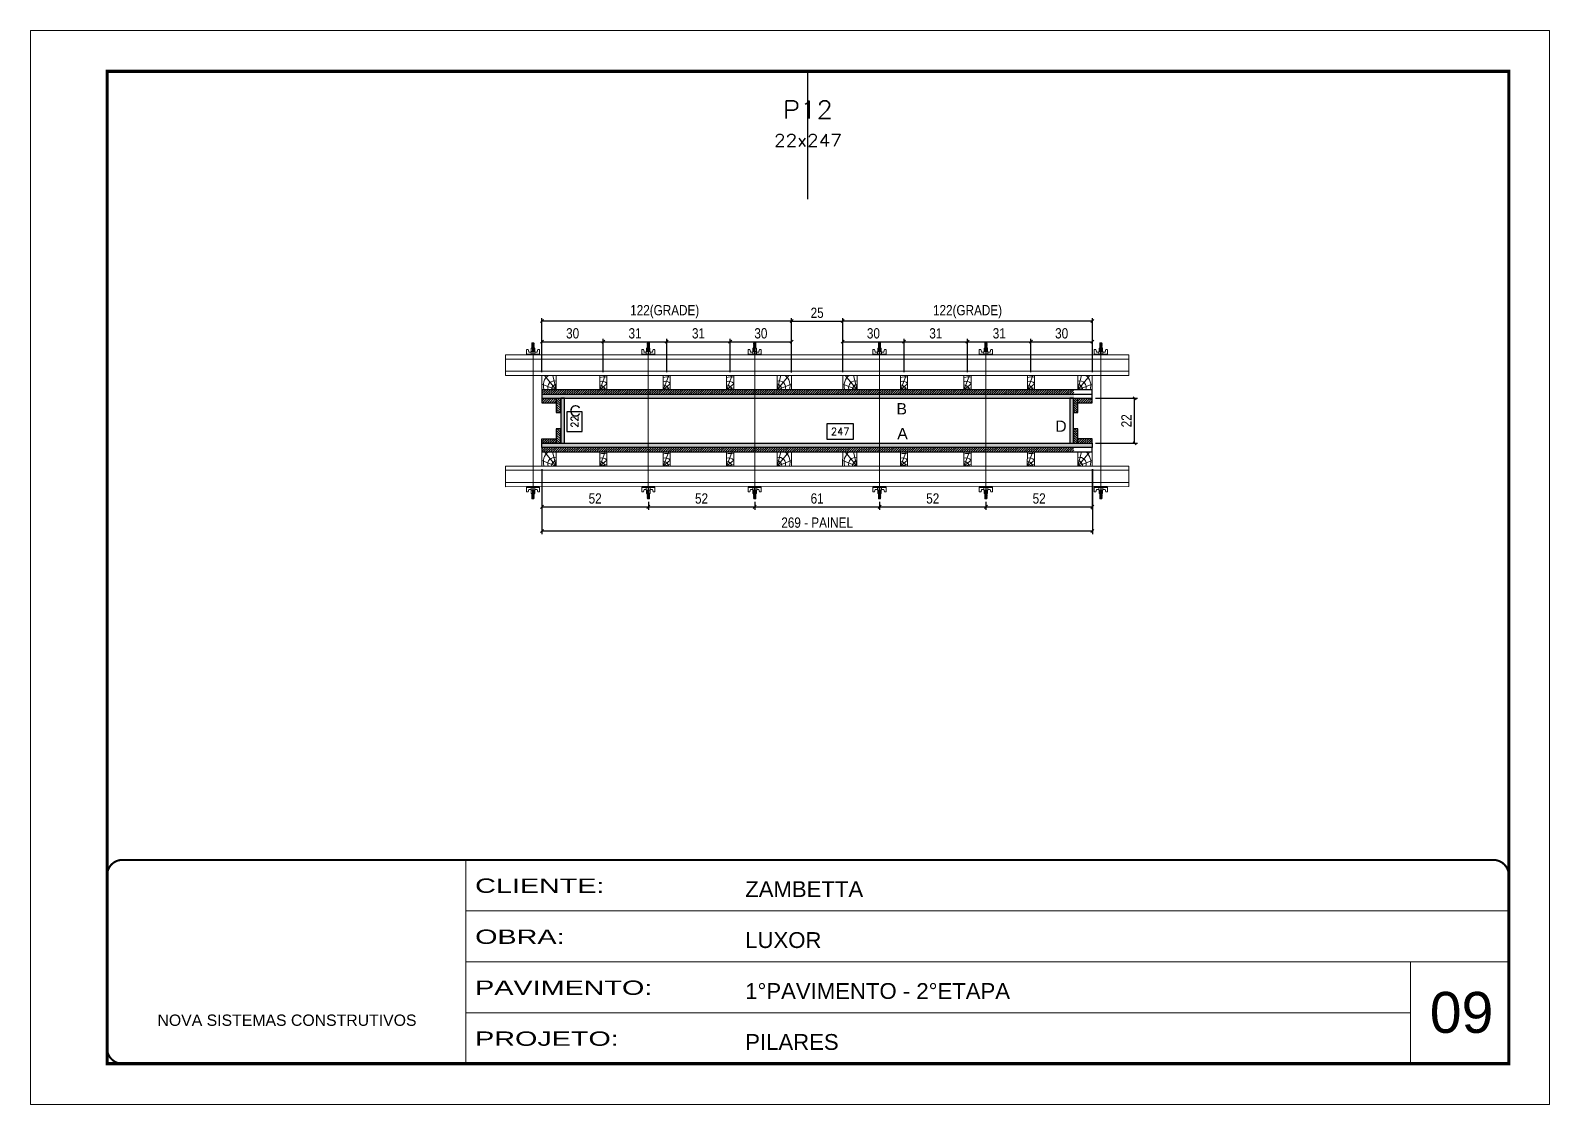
# Model space of a CAD drawing. Extents: x 14400 to 20667, y -21631 to 6985.
# Drawn here: x 14413 to 15898, y 3638 to 4688 of the extents above; entities that cross this region are included whole.
import ezdxf
from ezdxf.enums import TextEntityAlignment as Align

# ---------------------------------------------------------------- set-up
doc = ezdxf.new("R2010")
doc.units = 0
for name, pattern in [('CONTINUO', [0]), ('DASHED', [0.75, 0.5, -0.25]), ('HIDDEN', [0.375, 0.25, -0.125])]:
    doc.linetypes.add(name, pattern=pattern)
for name, color, linetype, lineweight in [('CARIMBO', 255, 'Continuous', 9), ('Folhas', 255, 'Continuous', 9), ('Hachura', 251, 'Continuous', 9), ('Madeira', 126, 'Continuous', 18), ('Perfil Metálico', 224, 'Continuous', 18), ('SARRAFO DE PRESSAO', 251, 'DASHED', 9), ('Texto Seção', 7, 'Continuous', 15)]:
    doc.layers.add(name, color=color, linetype=linetype, lineweight=lineweight)
for name, color, linetype in [('CHAPA', 1, 'Continuous'), ('COTA', 241, 'Continuous'), ('SARRAFO', 251, 'Continuous'), ('Texto de Titulo', 7, 'Continuous'), ('Texto Qtd Sarr', 242, 'Continuous'), ('TEXTO_GERAL', 7, 'Continuous')]:
    doc.layers.add(name, color=color, linetype=linetype)
doc.styles.add('ARIAL', font='arial.ttf')
doc.styles.add('COTA TECNICA 2X', font='techl___.ttf', dxfattribs={"height": 10})
doc.styles.add('ROMANS', font='romans.shx')
doc.styles.add('Tecnologia', font='')
doc.styles.get('Tecnologia').set_extended_font_data('Forgotten Futurist')
doc.dimstyles.new('SECAO PILAR', dxfattribs={"dimtxt": 10, "dimasz": 3, "dimexe": 3, "dimexo": 3, "dimgap": 3, "dimtad": 1, "dimdec": 1, "dimlfac": 0.5, "dimzin": 12, "dimdsep": 46, "dimtxsty": 'COTA TECNICA 2X', "dimblk1": 'OBLIQUE', "dimblk2": 'OBLIQUE', "dimsah": 1, "dimcen": 0.9, "dimclrd": 256, "dimclre": 256, "dimclrt": 256, "dimadec": 1, "dimazin": 3, "dimtfac": 1, "dimtdec": 1, "dimtmove": 0, "dimatfit": 3, "dimfxl": 1, "dimtolj": 1, "dimtzin": 12, "dimarcsym": 0})
doc.dimstyles.new('SECÇÃO 2', dxfattribs={"dimtxt": 7, "dimasz": 6, "dimexe": 0.18, "dimexo": 2, "dimgap": -4, "dimtad": 3, "dimdec": 1, "dimlfac": 0.5, "dimzin": 12, "dimdsep": 46, "dimtxsty": 'ROMANS', "dimblk": 'ARCHTICK', "dimcen": 0.09, "dimse1": 1, "dimse2": 1, "dimsd1": 1, "dimsd2": 1, "dimclrd": 180, "dimclre": 5, "dimclrt": 1, "dimadec": 0, "dimazin": 3, "dimtfac": 1, "dimtdec": 1, "dimtofl": 0, "dimtmove": 0, "dimatfit": 3, "dimldrblk": 'ARCHTICK', "dimfxl": 1, "dimtolj": 1, "dimtzin": 0, "dimarcsym": 0})

# ---------------------------------------------------------------- blocks, each defined once
blk = doc.blocks.new('9999999999')
at = {"color": 30, "linetype": 'CONTINUO'}
for p, q in [((98564.6, 34230.2), (98564.6, 34429.4)), ((98564.6, 34379.6), (99584, 34379.6)), ((98564.6, 34329.8), (99488, 34329.8)), ((99584, 34329.8), (99488, 34329.8)), ((99488, 34329.8), (99488, 34230.2)), ((98564.6, 34280), (99488, 34280))]:
    blk.add_line(p, q, dxfattribs=at)
at = {"color": 30, "linetype": 'CONTINUO', "const_width": 2}
blk.add_lwpolyline([(99584, 34230.2), (99584, 34414.4, 0.414214), (99569, 34429.4), (98229, 34429.4, 0.414214), (98214, 34414.4), (98214, 34245.2, 0.414214), (98229, 34230.2), (99584, 34230.2)], format="xyb", dxfattribs=at)
at = {"layer": 'Folhas'}
blk.add_lwpolyline([(98139, 34190.2), (99624, 34190.2), (99624, 35240.2), (98139, 35240.2)], close=True, dxfattribs=at)
at = {"layer": 'Folhas', "color": 30, "const_width": 3}
blk.add_lwpolyline([(98214, 34230.2), (99584, 34230.2), (99584, 35200.2), (98214, 35200.2)], close=True, dxfattribs=at)
at = {"color": 7, "linetype": 'Continuous', "ltscale": 5, "style": 'ARIAL'}
for s, height, p in [('ZAMBETTA', 15.48, (98837.7, 34393.1)), ('LUXOR', 15.48, (98837.7, 34343.3)), ('1°PAVIMENTO - 2°ETAPA', 15.483, (98837.7, 34293.5)), ('NOVA SISTEMAS CONSTRUTIVOS', 11.059, (98263.2, 34267.2)), ('PILARES', 15.48, (98837.7, 34243.7))]:
    blk.add_text(s, height=height, dxfattribs=at).set_placement(p)
at = {"layer": 'Folhas', "color": 7, "style": 'Tecnologia', "width": 1.5}
for s, p in [('CLIENTE:', (98573.7, 34397.2)), ('OBRA:', (98573.7, 34347.3)), ('PAVIMENTO:', (98573.7, 34297.5)), ('PROJETO:', (98573.7, 34247.7))]:
    blk.add_text(s, height=14, dxfattribs=at).set_placement(p)
blk = doc.blocks.new('*D717')
at = {"layer": 'COTA', "color": 180, "lineweight": -2, "transparency": 16777216}
for p, q in [((14952.9, 4314.7), (14937.9, 4314.7)), ((14937.9, 4314.7), (14937.9, 4295.4)), ((14952.9, 4295.4), (14952.9, 4314.7)), ((14937.9, 4295.4), (14952.9, 4295.4))]:
    blk.add_line(p, q, dxfattribs=at)
at = {"layer": 'Defpoints', "color": 0, "transparency": 16777216}
for p in [(14952.8, 4328), (14952.8, 4284), (14956.9, 4284)]:
    blk.add_point(p, dxfattribs=at)
at = {"layer": 'COTA', "color": 1, "transparency": 16777216, "insert": (14945.4, 4305.1), "char_height": 7, "attachment_point": 5, "rotation": 90, "style": 'ROMANS'}
blk.add_mtext('\\A1;22', dxfattribs=at)
blk = doc.blocks.new('_ArchTick')
at = {"color": 0, "linetype": 'ByBlock', "const_width": 0.15}
blk.add_lwpolyline([(-0.5, -0.5), (0.5, 0.5)], dxfattribs=at)
blk = doc.blocks.new('*D718')
at = {"layer": 'COTA', "color": 180, "lineweight": -2, "transparency": 16777216}
for p, q in [((15218, 4303), (15192, 4303)), ((15192, 4303), (15192, 4288)), ((15218, 4288), (15218, 4303)), ((15192, 4288), (15218, 4288))]:
    blk.add_line(p, q, dxfattribs=at)
at = {"layer": 'Defpoints', "color": 0, "transparency": 16777216}
for p in [(14935.5, 4284), (15429.5, 4284), (15429.5, 4284)]:
    blk.add_point(p, dxfattribs=at)
at = {"layer": 'COTA', "color": 1, "transparency": 16777216, "insert": (15205, 4295.5), "char_height": 7, "attachment_point": 5, "style": 'ROMANS'}
blk.add_mtext('\\A1;247', dxfattribs=at)
blk = doc.blocks.new('_Oblique')
at = {"color": 0, "linetype": 'ByBlock', "lineweight": -2}
blk.add_line((-0.5, -0.5), (0.5, 0.5), dxfattribs=at)
blk = doc.blocks.new('*D719')
at = {"layer": 'COTA', "lineweight": -2, "transparency": 16777216}
for p, q in [((14913.5, 4258.6), (14913.5, 4195.3)), ((15451.5, 4258.6), (15451.5, 4195.3)), ((14913.5, 4198.3), (15451.5, 4198.3))]:
    blk.add_line(p, q, dxfattribs=at)
at = {"layer": 'Defpoints', "color": 0, "transparency": 16777216}
for p in [(14913.5, 4261.6), (15451.5, 4261.6), (15451.5, 4198.3)]:
    blk.add_point(p, dxfattribs=at)
at = {"layer": 'COTA', "lineweight": -2, "transparency": 16777216, "xscale": 3, "yscale": 3, "zscale": 3, "rotation": 180}
blk.add_blockref('_Oblique', (14913.5, 4198.3), dxfattribs=at)
at = {"layer": 'COTA', "lineweight": -2, "transparency": 16777216, "xscale": 3, "yscale": 3, "zscale": 3}
blk.add_blockref('_Oblique', (15451.5, 4198.3), dxfattribs=at)
at = {"layer": 'COTA', "transparency": 16777216, "insert": (15182.5, 4206.4), "char_height": 10, "attachment_point": 5, "style": 'COTA TECNICA 2X'}
blk.add_mtext('\\A1;269 - PAINEL', dxfattribs=at)
blk = doc.blocks.new('*D720')
at = {"layer": 'COTA', "lineweight": -2, "transparency": 16777216}
for p, q in [((14913.5, 4258.6), (14913.5, 4218.9)), ((14913.5, 4221.9), (15017.5, 4221.9)), ((15017.5, 4226.8), (15017.5, 4218.9))]:
    blk.add_line(p, q, dxfattribs=at)
at = {"layer": 'Defpoints', "color": 0, "transparency": 16777216}
for p in [(14913.5, 4261.6), (15017.5, 4229.8), (15017.5, 4221.9)]:
    blk.add_point(p, dxfattribs=at)
at = {"layer": 'COTA', "lineweight": -2, "transparency": 16777216, "xscale": 3, "yscale": 3, "zscale": 3, "rotation": 180}
blk.add_blockref('_Oblique', (14913.5, 4221.9), dxfattribs=at)
at = {"layer": 'COTA', "lineweight": -2, "transparency": 16777216, "xscale": 3, "yscale": 3, "zscale": 3}
blk.add_blockref('_Oblique', (15017.5, 4221.9), dxfattribs=at)
at = {"layer": 'COTA', "transparency": 16777216, "insert": (14965.5, 4230), "char_height": 10, "attachment_point": 5, "style": 'COTA TECNICA 2X'}
blk.add_mtext('\\A1;52', dxfattribs=at)
blk = doc.blocks.new('C')
at = {"layer": 'Hachura', "color": 0}
for p, q in [((0, 3.22), (0, -3.22)), ((0.45, 3.22), (0, 3.22)), ((0.46, 3.16), (0, 3.16)), ((0.46, 3.05), (0, 3.05)), ((0.46, 2.88), (0, 2.88)), ((0, 2.75), (0, -1.16)), ((0.46, 2.65), (0, 2.65)), ((0.46, 2.23), (0, 2.23)), ((0.46, 1.51), (0, 1.51)), ((0.39, 0.49), (0.17, 0.49)), ((0.45, -3.23), (0.45, 3.22)), ((0.45, 3.22), (2.58, 3.22)), ((1.74, 0.97), (0.45, 0.97)), ((1.45, 0.1), (0.45, 0.1)), ((1.35, 1.94), (1.35, 0.96)), ((2.58, 2.39), (1.47, 2.09)), ((1.74, -0.97), (1.74, 0.97)), ((1.74, 0.97), (1.74, 0.84)), ((1.74, 0.97), (1.74, 0.84)), ((1.74, 0.84), (3.35, 0.84)), ((3.35, 0.45), (1.74, 0.45)), ((2.58, 3.22), (2.58, 2.39)), ((3.32, 0.84), (3.32, -0.84)), ((3.35, 0.84), (3.35, -0.84)), ((3.68, 0.45), (3.35, 0.45)), ((3.84, -0.52), (3.35, 0.45)), ((3.35, 0.06), (3.67, -0.57)), ((3.68, 0.45), (4.16, -0.52)), ((3.72, 0.5), (4.25, -0.57)), ((4.37, -0.55), (3.83, 0.53)), ((4.15, 0.45), (3.93, 0.45)), ((4.42, -0.52), (3.93, 0.45)), ((4.15, 0.45), (4.26, 0.45)), ((4.26, 0.45), (4.74, -0.52)), ((4.3, 0.5), (4.83, -0.57)), ((4.95, -0.55), (4.41, 0.53)), ((4.51, 0.45), (4.84, 0.45)), ((5, -0.52), (4.51, 0.45)), ((4.84, 0.45), (5.32, -0.52)), ((4.88, 0.5), (5.41, -0.57)), ((5.53, -0.55), (4.99, 0.53)), ((5.58, -0.52), (5.09, 0.45)), ((5.42, 0.45), (5.09, 0.45)), ((5.58, -0.52), (5.09, 0.45)), ((5.42, 0.45), (5.74, -0.19)), ((5.46, 0.5), (5.74, -0.07)), ((5.74, 0.19), (5.57, 0.53)), ((5.74, 0.32), (5.68, 0.45)), ((5.68, 0.45), (5.74, 0.45)), ((5.74, 0.45), (5.9, 0.29)), ((5.74, 0.45), (5.74, -0.52)), ((5.9, -0.36), (5.9, 0.29)), ((0.45, 0), (0, 0)), ((0.46, -1.52), (0, -1.52)), ((0.46, -2.23), (0, -2.23)), ((0.46, -2.65), (0, -2.65)), ((0.46, -2.88), (0, -2.88)), ((0.46, -3.05), (0, -3.05)), ((0.46, -3.16), (0, -3.16)), ((0, -3.22), (2.57, -3.22)), ((0.08, -0.48), (0.29, -0.48)), ((0.29, -0.48), (0.4, -0.48)), ((0.45, 0), (0.45, -0.97)), ((0.45, -0.16), (1.45, -0.16)), ((0.45, -0.65), (0.45, -0.32)), ((0.45, -3.23), (0.45, -0.65)), ((0.45, -0.97), (1.74, -0.97)), ((1.35, -1.94), (1.35, -0.97)), ((2.58, -2.39), (1.47, -2.1)), ((3.35, -0.32), (1.74, -0.32)), ((3.35, -0.84), (1.74, -0.84)), ((2.58, -3.23), (2.58, -2.39)), ((3.35, -0.07), (3.58, -0.52)), ((3.35, -0.52), (3.58, -0.52)), ((3.84, -0.52), (4.16, -0.52)), ((4.42, -0.52), (4.74, -0.52)), ((4.63, -0.52), (4.74, -0.52)), ((5, -0.52), (5.32, -0.52)), ((5.58, -0.52), (5.74, -0.52)), ((5.74, -0.52), (5.9, -0.36)), ((5.74, -0.52), (5.74, -0.52))]:
    blk.add_line(p, q, dxfattribs=at)
for centre, radius, start, end in [((1.52, 1.94), 0.161, 104.74356, 180), ((1.44, -0.03), 0.129, 272.69497, 87.30503), ((3.81, 0.39), 0.143, 25.56881, 154.43119), ((4.39, 0.39), 0.143, 25.56881, 154.43119), ((4.97, 0.39), 0.143, 25.56881, 154.43119), ((5.55, 0.39), 0.143, 25.56881, 154.43119), ((0.17, -0.37), 0.174, 221.74404, 317.85924), ((1.52, -1.94), 0.161, 180, 255.25644), ((3.71, -0.4), 0.174, 222.14076, 318.25596), ((4.29, -0.4), 0.174, 222.14076, 318.25596), ((4.87, -0.4), 0.174, 222.14076, 318.25596), ((5.45, -0.4), 0.174, 222.14076, 318.25596), ((5.61, -0.4), 0.174, 317.85924, 318.25596)]:
    blk.add_arc(centre, radius, start, end, dxfattribs=at)
blk = doc.blocks.new('*D721')
at = {"layer": 'COTA', "lineweight": -2, "transparency": 16777216}
for p, q in [((15243.5, 4226.8), (15243.5, 4218.9)), ((15243.5, 4221.9), (15347.5, 4221.9)), ((15347.5, 4226.8), (15347.5, 4218.9))]:
    blk.add_line(p, q, dxfattribs=at)
at = {"layer": 'Defpoints', "color": 0, "transparency": 16777216}
for p in [(15243.5, 4229.8), (15347.5, 4229.8), (15347.5, 4221.9)]:
    blk.add_point(p, dxfattribs=at)
at = {"layer": 'COTA', "lineweight": -2, "transparency": 16777216, "xscale": 3, "yscale": 3, "zscale": 3, "rotation": 180}
blk.add_blockref('_Oblique', (15243.5, 4221.9), dxfattribs=at)
at = {"layer": 'COTA', "lineweight": -2, "transparency": 16777216, "xscale": 3, "yscale": 3, "zscale": 3}
blk.add_blockref('_Oblique', (15347.5, 4221.9), dxfattribs=at)
at = {"layer": 'COTA', "transparency": 16777216, "insert": (15295.5, 4230), "char_height": 10, "attachment_point": 5, "style": 'COTA TECNICA 2X'}
blk.add_mtext('\\A1;52', dxfattribs=at)
blk = doc.blocks.new('*D722')
at = {"layer": 'COTA', "lineweight": -2, "transparency": 16777216}
for p, q in [((15454.5, 4328), (15495.8, 4328)), ((15492.8, 4284), (15492.8, 4328)), ((15454.5, 4284), (15495.8, 4284))]:
    blk.add_line(p, q, dxfattribs=at)
at = {"layer": 'Defpoints', "color": 0, "transparency": 16777216}
for p in [(15451.5, 4328), (15492.8, 4328), (15451.5, 4284)]:
    blk.add_point(p, dxfattribs=at)
at = {"layer": 'COTA', "lineweight": -2, "transparency": 16777216, "xscale": 3, "yscale": 3, "zscale": 3}
for p, rotation in [((15492.8, 4328), 90), ((15492.8, 4284), 270)]:
    blk.add_blockref('_Oblique', p, dxfattribs=dict(at, rotation=rotation))
at = {"layer": 'COTA', "transparency": 16777216, "insert": (15484.8, 4306), "char_height": 10, "attachment_point": 5, "rotation": 90, "style": 'COTA TECNICA 2X'}
blk.add_mtext('\\A1;22', dxfattribs=at)
blk = doc.blocks.new('*D723')
at = {"layer": 'COTA', "lineweight": -2, "transparency": 16777216}
for p, q in [((15017.5, 4226.8), (15017.5, 4218.9)), ((15017.5, 4221.9), (15121.5, 4221.9)), ((15121.5, 4226.8), (15121.5, 4218.9))]:
    blk.add_line(p, q, dxfattribs=at)
at = {"layer": 'Defpoints', "color": 0, "transparency": 16777216}
for p in [(15017.5, 4229.8), (15121.5, 4229.8), (15121.5, 4221.9)]:
    blk.add_point(p, dxfattribs=at)
at = {"layer": 'COTA', "lineweight": -2, "transparency": 16777216, "xscale": 3, "yscale": 3, "zscale": 3, "rotation": 180}
blk.add_blockref('_Oblique', (15017.5, 4221.9), dxfattribs=at)
at = {"layer": 'COTA', "lineweight": -2, "transparency": 16777216, "xscale": 3, "yscale": 3, "zscale": 3}
blk.add_blockref('_Oblique', (15121.5, 4221.9), dxfattribs=at)
at = {"layer": 'COTA', "transparency": 16777216, "insert": (15069.5, 4230), "char_height": 10, "attachment_point": 5, "style": 'COTA TECNICA 2X'}
blk.add_mtext('\\A1;52', dxfattribs=at)
blk = doc.blocks.new('PONTALETE')
at = {"layer": 'Madeira'}
for q in [(2.71, 7), (7, 5.76), (7, 1.74)]:
    blk.add_line((0, 0), q, dxfattribs=at)
blk.add_lwpolyline([(0, 0), (7, 0), (7, 7), (0, 7)], close=True, dxfattribs=at)
for centre, radius, start, end in [((2.04, 0.06), 6.23, 37.28179, 109.09128), ((1.09, 0.9), 3.19, 343.60304, 109.98471), ((-0.21, -0.78), 3.09, 14.63219, 86.0383)]:
    blk.add_arc(centre, radius, start, end, dxfattribs=at)
blk = doc.blocks.new('MEIO PONTALETE')
at = {"layer": 'Madeira'}
for q in [(2.71, 7), (3.5, 2.88), (3.5, 0.87)]:
    blk.add_line((0, 0), q, dxfattribs=at)
blk.add_lwpolyline([(0, 0), (3.5, 0), (3.5, 7), (0, 7)], close=True, dxfattribs=at)
for centre, radius, start, end in [((2.04, 0.06), 6.23, 76.44987, 109.09128), ((1.09, 0.9), 3.19, 40.90626, 109.98471), ((-0.21, -0.78), 3.09, 14.63219, 86.0383)]:
    blk.add_arc(centre, radius, start, end, dxfattribs=at)
blk = doc.blocks.new('*D724')
at = {"layer": 'COTA', "lineweight": -2, "transparency": 16777216}
for p, q in [((15207.5, 4353.4), (15207.5, 4386.2)), ((15207.5, 4383.2), (15267.5, 4383.2)), ((15267.5, 4353.4), (15267.5, 4386.2))]:
    blk.add_line(p, q, dxfattribs=at)
at = {"layer": 'Defpoints', "color": 0, "transparency": 16777216}
for p in [(15267.5, 4383.2), (15207.5, 4350.4), (15267.5, 4350.4)]:
    blk.add_point(p, dxfattribs=at)
at = {"layer": 'COTA', "lineweight": -2, "transparency": 16777216, "xscale": 3, "yscale": 3, "zscale": 3, "rotation": 180}
blk.add_blockref('_Oblique', (15207.5, 4383.2), dxfattribs=at)
at = {"layer": 'COTA', "lineweight": -2, "transparency": 16777216, "xscale": 3, "yscale": 3, "zscale": 3}
blk.add_blockref('_Oblique', (15267.5, 4383.2), dxfattribs=at)
at = {"layer": 'COTA', "transparency": 16777216, "insert": (15237.5, 4391.4), "char_height": 10, "attachment_point": 5, "style": 'COTA TECNICA 2X'}
blk.add_mtext('\\A1;30', dxfattribs=at)
blk = doc.blocks.new('*D725')
at = {"layer": 'COTA', "lineweight": -2, "transparency": 16777216}
for p, q in [((15207.5, 4353.4), (15207.5, 4406.4)), ((15451.5, 4403.4), (15207.5, 4403.4)), ((15451.5, 4353.4), (15451.5, 4406.4))]:
    blk.add_line(p, q, dxfattribs=at)
at = {"layer": 'Defpoints', "color": 0, "transparency": 16777216}
for p in [(15207.5, 4403.4), (15207.5, 4350.4), (15451.5, 4350.4)]:
    blk.add_point(p, dxfattribs=at)
at = {"layer": 'COTA', "lineweight": -2, "transparency": 16777216, "xscale": 3, "yscale": 3, "zscale": 3, "rotation": 180}
blk.add_blockref('_Oblique', (15207.5, 4403.4), dxfattribs=at)
at = {"layer": 'COTA', "lineweight": -2, "transparency": 16777216, "xscale": 3, "yscale": 3, "zscale": 3}
blk.add_blockref('_Oblique', (15451.5, 4403.4), dxfattribs=at)
at = {"layer": 'COTA', "transparency": 16777216, "insert": (15329.5, 4412.6), "char_height": 10, "attachment_point": 5, "style": 'COTA TECNICA 2X'}
blk.add_mtext('\\A1;122(GRADE)', dxfattribs=at)
blk = doc.blocks.new('*D726')
at = {"layer": 'COTA', "lineweight": -2, "transparency": 16777216}
for p, q in [((15267.5, 4353.4), (15267.5, 4386.2)), ((15267.5, 4383.2), (15329.5, 4383.2)), ((15329.5, 4353.4), (15329.5, 4386.2))]:
    blk.add_line(p, q, dxfattribs=at)
at = {"layer": 'Defpoints', "color": 0, "transparency": 16777216}
for p in [(15329.5, 4383.2), (15267.5, 4350.4), (15329.5, 4350.4)]:
    blk.add_point(p, dxfattribs=at)
at = {"layer": 'COTA', "lineweight": -2, "transparency": 16777216, "xscale": 3, "yscale": 3, "zscale": 3, "rotation": 180}
blk.add_blockref('_Oblique', (15267.5, 4383.2), dxfattribs=at)
at = {"layer": 'COTA', "lineweight": -2, "transparency": 16777216, "xscale": 3, "yscale": 3, "zscale": 3}
blk.add_blockref('_Oblique', (15329.5, 4383.2), dxfattribs=at)
at = {"layer": 'COTA', "transparency": 16777216, "insert": (15298.5, 4391.4), "char_height": 10, "attachment_point": 5, "style": 'COTA TECNICA 2X'}
blk.add_mtext('\\A1;31', dxfattribs=at)
blk = doc.blocks.new('*D727')
at = {"layer": 'COTA', "lineweight": -2, "transparency": 16777216}
for p, q in [((15329.5, 4353.4), (15329.5, 4386.2)), ((15329.5, 4383.2), (15391.5, 4383.2)), ((15391.5, 4353.4), (15391.5, 4386.2))]:
    blk.add_line(p, q, dxfattribs=at)
at = {"layer": 'Defpoints', "color": 0, "transparency": 16777216}
for p in [(15391.5, 4383.2), (15329.5, 4350.4), (15391.5, 4350.4)]:
    blk.add_point(p, dxfattribs=at)
at = {"layer": 'COTA', "lineweight": -2, "transparency": 16777216, "xscale": 3, "yscale": 3, "zscale": 3, "rotation": 180}
blk.add_blockref('_Oblique', (15329.5, 4383.2), dxfattribs=at)
at = {"layer": 'COTA', "lineweight": -2, "transparency": 16777216, "xscale": 3, "yscale": 3, "zscale": 3}
blk.add_blockref('_Oblique', (15391.5, 4383.2), dxfattribs=at)
at = {"layer": 'COTA', "transparency": 16777216, "insert": (15360.5, 4391.4), "char_height": 10, "attachment_point": 5, "style": 'COTA TECNICA 2X'}
blk.add_mtext('\\A1;31', dxfattribs=at)
blk = doc.blocks.new('*D728')
at = {"layer": 'COTA', "lineweight": -2, "transparency": 16777216}
for p, q in [((15391.5, 4353.4), (15391.5, 4386.2)), ((15391.5, 4383.2), (15451.5, 4383.2)), ((15451.5, 4353.4), (15451.5, 4386.2))]:
    blk.add_line(p, q, dxfattribs=at)
at = {"layer": 'Defpoints', "color": 0, "transparency": 16777216}
for p in [(15451.5, 4383.2), (15391.5, 4350.4), (15451.5, 4350.4)]:
    blk.add_point(p, dxfattribs=at)
at = {"layer": 'COTA', "lineweight": -2, "transparency": 16777216, "xscale": 3, "yscale": 3, "zscale": 3, "rotation": 180}
blk.add_blockref('_Oblique', (15391.5, 4383.2), dxfattribs=at)
at = {"layer": 'COTA', "lineweight": -2, "transparency": 16777216, "xscale": 3, "yscale": 3, "zscale": 3}
blk.add_blockref('_Oblique', (15451.5, 4383.2), dxfattribs=at)
at = {"layer": 'COTA', "transparency": 16777216, "insert": (15421.5, 4391.4), "char_height": 10, "attachment_point": 5, "style": 'COTA TECNICA 2X'}
blk.add_mtext('\\A1;30', dxfattribs=at)
blk = doc.blocks.new('*D729')
at = {"layer": 'COTA', "lineweight": -2, "transparency": 16777216}
for p, q in [((14913.5, 4353.4), (14913.5, 4386.2)), ((14913.5, 4383.2), (14973.5, 4383.2)), ((14973.5, 4353.4), (14973.5, 4386.2))]:
    blk.add_line(p, q, dxfattribs=at)
at = {"layer": 'Defpoints', "color": 0, "transparency": 16777216}
for p in [(14973.5, 4383.2), (14913.5, 4350.4), (14973.5, 4350.4)]:
    blk.add_point(p, dxfattribs=at)
at = {"layer": 'COTA', "lineweight": -2, "transparency": 16777216, "xscale": 3, "yscale": 3, "zscale": 3, "rotation": 180}
blk.add_blockref('_Oblique', (14913.5, 4383.2), dxfattribs=at)
at = {"layer": 'COTA', "lineweight": -2, "transparency": 16777216, "xscale": 3, "yscale": 3, "zscale": 3}
blk.add_blockref('_Oblique', (14973.5, 4383.2), dxfattribs=at)
at = {"layer": 'COTA', "transparency": 16777216, "insert": (14943.5, 4391.4), "char_height": 10, "attachment_point": 5, "style": 'COTA TECNICA 2X'}
blk.add_mtext('\\A1;30', dxfattribs=at)
blk = doc.blocks.new('*D730')
at = {"layer": 'COTA', "lineweight": -2, "transparency": 16777216}
for p, q in [((14913.5, 4353.4), (14913.5, 4406.4)), ((15157.5, 4403.4), (14913.5, 4403.4)), ((15157.5, 4353.4), (15157.5, 4406.4))]:
    blk.add_line(p, q, dxfattribs=at)
at = {"layer": 'Defpoints', "color": 0, "transparency": 16777216}
for p in [(14913.5, 4403.4), (14913.5, 4350.4), (15157.5, 4350.4)]:
    blk.add_point(p, dxfattribs=at)
at = {"layer": 'COTA', "lineweight": -2, "transparency": 16777216, "xscale": 3, "yscale": 3, "zscale": 3, "rotation": 180}
blk.add_blockref('_Oblique', (14913.5, 4403.4), dxfattribs=at)
at = {"layer": 'COTA', "lineweight": -2, "transparency": 16777216, "xscale": 3, "yscale": 3, "zscale": 3}
blk.add_blockref('_Oblique', (15157.5, 4403.4), dxfattribs=at)
at = {"layer": 'COTA', "transparency": 16777216, "insert": (15033.5, 4412.6), "char_height": 10, "attachment_point": 5, "style": 'COTA TECNICA 2X'}
blk.add_mtext('\\A1;122(GRADE)', dxfattribs=at)
blk = doc.blocks.new('*D731')
at = {"layer": 'COTA', "lineweight": -2, "transparency": 16777216}
for p, q in [((14973.5, 4353.4), (14973.5, 4386.2)), ((14973.5, 4383.2), (15035.5, 4383.2)), ((15035.5, 4353.4), (15035.5, 4386.2))]:
    blk.add_line(p, q, dxfattribs=at)
at = {"layer": 'Defpoints', "color": 0, "transparency": 16777216}
for p in [(15035.5, 4383.2), (14973.5, 4350.4), (15035.5, 4350.4)]:
    blk.add_point(p, dxfattribs=at)
at = {"layer": 'COTA', "lineweight": -2, "transparency": 16777216, "xscale": 3, "yscale": 3, "zscale": 3, "rotation": 180}
blk.add_blockref('_Oblique', (14973.5, 4383.2), dxfattribs=at)
at = {"layer": 'COTA', "lineweight": -2, "transparency": 16777216, "xscale": 3, "yscale": 3, "zscale": 3}
blk.add_blockref('_Oblique', (15035.5, 4383.2), dxfattribs=at)
at = {"layer": 'COTA', "transparency": 16777216, "insert": (15004.5, 4391.4), "char_height": 10, "attachment_point": 5, "style": 'COTA TECNICA 2X'}
blk.add_mtext('\\A1;31', dxfattribs=at)
blk = doc.blocks.new('*D732')
at = {"layer": 'COTA', "lineweight": -2, "transparency": 16777216}
for p, q in [((15035.5, 4353.4), (15035.5, 4386.2)), ((15035.5, 4383.2), (15097.5, 4383.2)), ((15097.5, 4353.4), (15097.5, 4386.2))]:
    blk.add_line(p, q, dxfattribs=at)
at = {"layer": 'Defpoints', "color": 0, "transparency": 16777216}
for p in [(15097.5, 4383.2), (15035.5, 4350.4), (15097.5, 4350.4)]:
    blk.add_point(p, dxfattribs=at)
at = {"layer": 'COTA', "lineweight": -2, "transparency": 16777216, "xscale": 3, "yscale": 3, "zscale": 3, "rotation": 180}
blk.add_blockref('_Oblique', (15035.5, 4383.2), dxfattribs=at)
at = {"layer": 'COTA', "lineweight": -2, "transparency": 16777216, "xscale": 3, "yscale": 3, "zscale": 3}
blk.add_blockref('_Oblique', (15097.5, 4383.2), dxfattribs=at)
at = {"layer": 'COTA', "transparency": 16777216, "insert": (15066.5, 4391.4), "char_height": 10, "attachment_point": 5, "style": 'COTA TECNICA 2X'}
blk.add_mtext('\\A1;31', dxfattribs=at)
blk = doc.blocks.new('*D733')
at = {"layer": 'COTA', "lineweight": -2, "transparency": 16777216}
for p, q in [((15097.5, 4353.4), (15097.5, 4386.2)), ((15097.5, 4383.2), (15157.5, 4383.2)), ((15157.5, 4353.4), (15157.5, 4386.2))]:
    blk.add_line(p, q, dxfattribs=at)
at = {"layer": 'Defpoints', "color": 0, "transparency": 16777216}
for p in [(15157.5, 4383.2), (15097.5, 4350.4), (15157.5, 4350.4)]:
    blk.add_point(p, dxfattribs=at)
at = {"layer": 'COTA', "lineweight": -2, "transparency": 16777216, "xscale": 3, "yscale": 3, "zscale": 3, "rotation": 180}
blk.add_blockref('_Oblique', (15097.5, 4383.2), dxfattribs=at)
at = {"layer": 'COTA', "lineweight": -2, "transparency": 16777216, "xscale": 3, "yscale": 3, "zscale": 3}
blk.add_blockref('_Oblique', (15157.5, 4383.2), dxfattribs=at)
at = {"layer": 'COTA', "transparency": 16777216, "insert": (15127.5, 4391.4), "char_height": 10, "attachment_point": 5, "style": 'COTA TECNICA 2X'}
blk.add_mtext('\\A1;30', dxfattribs=at)
blk = doc.blocks.new('*D734')
at = {"layer": 'COTA', "lineweight": -2, "transparency": 16777216}
for p, q in [((15157.5, 4353.3), (15157.5, 4406.4)), ((15157.5, 4403.4), (15207.5, 4403.4)), ((15207.5, 4353.4), (15207.5, 4406.4))]:
    blk.add_line(p, q, dxfattribs=at)
at = {"layer": 'Defpoints', "color": 0, "transparency": 16777216}
for p in [(15207.5, 4403.4), (15157.5, 4350.3), (15207.5, 4350.4)]:
    blk.add_point(p, dxfattribs=at)
at = {"layer": 'COTA', "lineweight": -2, "transparency": 16777216, "xscale": 3, "yscale": 3, "zscale": 3, "rotation": 180}
blk.add_blockref('_Oblique', (15157.5, 4403.4), dxfattribs=at)
at = {"layer": 'COTA', "lineweight": -2, "transparency": 16777216, "xscale": 3, "yscale": 3, "zscale": 3}
blk.add_blockref('_Oblique', (15207.5, 4403.4), dxfattribs=at)
at = {"layer": 'COTA', "transparency": 16777216, "insert": (15182.5, 4411.5), "char_height": 10, "attachment_point": 5, "style": 'COTA TECNICA 2X'}
blk.add_mtext('\\A1;25', dxfattribs=at)
blk = doc.blocks.new('*D735')
at = {"layer": 'COTA', "lineweight": -2, "transparency": 16777216}
for p, q in [((15451.4, 4258.6), (15451.4, 4218.9)), ((15347.5, 4226.8), (15347.5, 4218.9)), ((15347.5, 4221.9), (15451.4, 4221.9))]:
    blk.add_line(p, q, dxfattribs=at)
at = {"layer": 'Defpoints', "color": 0, "transparency": 16777216}
for p in [(15451.4, 4261.6), (15347.5, 4229.8), (15451.4, 4221.9)]:
    blk.add_point(p, dxfattribs=at)
at = {"layer": 'COTA', "lineweight": -2, "transparency": 16777216, "xscale": 3, "yscale": 3, "zscale": 3, "rotation": 180}
blk.add_blockref('_Oblique', (15347.5, 4221.9), dxfattribs=at)
at = {"layer": 'COTA', "lineweight": -2, "transparency": 16777216, "xscale": 3, "yscale": 3, "zscale": 3}
blk.add_blockref('_Oblique', (15451.4, 4221.9), dxfattribs=at)
at = {"layer": 'COTA', "transparency": 16777216, "insert": (15399.5, 4230), "char_height": 10, "attachment_point": 5, "style": 'COTA TECNICA 2X'}
blk.add_mtext('\\A1;52', dxfattribs=at)
blk = doc.blocks.new('*D736')
at = {"layer": 'COTA', "lineweight": -2, "transparency": 16777216}
for p, q in [((15121.5, 4226.8), (15121.5, 4218.9)), ((15121.5, 4221.9), (15243.5, 4221.9)), ((15243.5, 4226.8), (15243.5, 4218.9))]:
    blk.add_line(p, q, dxfattribs=at)
at = {"layer": 'Defpoints', "color": 0, "transparency": 16777216}
for p in [(15121.5, 4229.8), (15243.5, 4229.8), (15243.5, 4221.9)]:
    blk.add_point(p, dxfattribs=at)
at = {"layer": 'COTA', "lineweight": -2, "transparency": 16777216, "xscale": 3, "yscale": 3, "zscale": 3, "rotation": 180}
blk.add_blockref('_Oblique', (15121.5, 4221.9), dxfattribs=at)
at = {"layer": 'COTA', "lineweight": -2, "transparency": 16777216, "xscale": 3, "yscale": 3, "zscale": 3}
blk.add_blockref('_Oblique', (15243.5, 4221.9), dxfattribs=at)
at = {"layer": 'COTA', "transparency": 16777216, "insert": (15182.5, 4230), "char_height": 10, "attachment_point": 5, "style": 'COTA TECNICA 2X'}
blk.add_mtext('\\A1;61', dxfattribs=at)
blk = doc.blocks.new('titulo1')
at = {"layer": 'Defpoints', "color": 252, "linetype": 'HIDDEN', "ltscale": 2}
blk.add_line((0, 0), (0, 125), dxfattribs=at)
at = {"layer": 'Defpoints', "style": 'ROMANS', "oblique": 15}
blk.add_attdef('FOLHA', text='', height=10, dxfattribs=at).set_placement((0, 15.6), align=Align.MIDDLE_CENTER)
at = {"layer": 'Texto Qtd Sarr', "color": 3, "style": 'ROMANS', "oblique": 15}
for tag, height, p in [('TITULO', 17, (0, 71.4)), ('SEÇÃO', 12, (0, 41.5))]:
    blk.add_attdef(tag, text='', height=height, dxfattribs=at).set_placement(p, align=Align.MIDDLE_CENTER)

msp = doc.modelspace()

# ---------------------------------------------------------------- hatches: boundary and pattern name
at = {"layer": 'Hachura'}
h = msp.add_hatch(dxfattribs=at)
h.set_pattern_fill('ANSI31', color=256, scale=0.5, angle=180, style=0)
h.set_pattern_definition([(225, (5817.5001, -18593.0308), (1.12253202, -1.12253202), [])])
h.paths.add_polyline_path([(15433.45, 4336.38), (15433.45, 4331.98), (14913.45, 4331.98), (14913.45, 4336.38)])
h = msp.add_hatch(color=256, dxfattribs=at)
h.dxf.hatch_style = 1
h.paths.add_polyline_path([(15433.45, 4327.97), (15433.45, 4331.97), (14913.45, 4331.98), (14913.45, 4327.98)])
h = msp.add_hatch(dxfattribs=at)
h.set_pattern_fill('ANSI31', color=256, scale=0.5, angle=180, style=0)
h.set_pattern_definition([(225, (5789.5001, -18601.4308), (1.12253202, -1.12253202), [])])
h.paths.add_polyline_path([(14927.45, 4327.98), (14927.45, 4323.58), (14913.45, 4323.58), (14913.45, 4327.98)])
h = msp.add_hatch(dxfattribs=at)
h.set_pattern_fill('ANSI31', color=256, scale=0.5, angle=270, style=0)
h.set_pattern_definition([(315, (37823.2601, -5174.9745), (1.12253202, 1.12253202), [])])
h.paths.add_polyline_path([(14931.85, 4313.98), (14927.45, 4313.98), (14927.45, 4327.98), (14931.85, 4327.98)])
h = msp.add_hatch(color=256, dxfattribs=at)
h.dxf.hatch_style = 1
h.paths.add_polyline_path([(14931.85, 4283.98), (14935.45, 4283.98), (14935.45, 4327.98), (14931.85, 4327.98)])
h = msp.add_hatch(color=256, dxfattribs=at)
h.dxf.hatch_style = 1
h.paths.add_polyline_path([(15429.45, 4283.98), (15433.05, 4283.98), (15433.05, 4327.98), (15429.45, 4327.98)])
h = msp.add_hatch(dxfattribs=at)
h.set_pattern_fill('ANSI31', color=256, scale=0.5, angle=270, style=0)
h.set_pattern_definition([(315, (38328.8601, -5174.9745), (1.12253202, 1.12253202), [])])
h.paths.add_polyline_path([(15437.45, 4313.98), (15433.05, 4313.98), (15433.05, 4327.98), (15437.45, 4327.98)])
h = msp.add_hatch(dxfattribs=at)
h.set_pattern_fill('ANSI31', color=256, scale=0.5, angle=180, style=0)
h.set_pattern_definition([(225, (6313.5001, -18601.4308), (1.12253202, -1.12253202), [])])
h.paths.add_polyline_path([(15451.45, 4327.98), (15451.45, 4323.58), (15437.45, 4323.58), (15437.45, 4327.98)])
h = msp.add_hatch(dxfattribs=at)
h.set_pattern_fill('ANSI31', color=256, scale=0.5, angle=270, style=0)
h.set_pattern_definition([(315, (37823.2601, -5204.9745), (1.12253202, 1.12253202), [])])
h.paths.add_polyline_path([(14931.85, 4283.98), (14927.45, 4283.98), (14927.45, 4297.98), (14931.85, 4297.98)])
h = msp.add_hatch(dxfattribs=at)
h.set_pattern_fill('ANSI31', color=256, scale=0.5, angle=270, style=0)
h.set_pattern_definition([(315, (38328.8601, -5204.9745), (1.12253202, 1.12253202), [])])
h.paths.add_polyline_path([(15437.45, 4283.98), (15433.05, 4283.98), (15433.05, 4297.98), (15437.45, 4297.98)])
h = msp.add_hatch(dxfattribs=at)
h.set_pattern_fill('ANSI31', color=256, scale=0.5, angle=180, style=0)
h.set_pattern_definition([(225, (5789.5001, -18607.4308), (1.12253202, -1.12253202), [])])
h.paths.add_polyline_path([(14927.45, 4283.98), (14927.45, 4288.38), (14913.45, 4288.38), (14913.45, 4283.98)])
h = msp.add_hatch(color=256, dxfattribs=at)
h.dxf.hatch_style = 1
h.paths.add_polyline_path([(15451.45, 4283.98), (15451.45, 4279.98), (14913.45, 4279.98), (14913.45, 4283.98)])
h = msp.add_hatch(dxfattribs=at)
h.set_pattern_fill('ANSI31', color=256, scale=0.5, angle=180, style=0)
h.set_pattern_definition([(225, (5817.5001, -18649.4308), (1.12253202, -1.12253202), [])])
h.paths.add_polyline_path([(15433.45, 4279.98), (15433.45, 4275.58), (14913.45, 4275.58), (14913.45, 4279.98)])
h = msp.add_hatch(dxfattribs=at)
h.set_pattern_fill('ANSI31', color=256, scale=0.5, angle=180, style=0)
h.set_pattern_definition([(225, (5948.5001, -18607.4308), (1.12253202, -1.12253202), [])])
h.paths.add_polyline_path([(15437.45, 4283.98), (15437.45, 4288.38), (15451.45, 4288.38), (15451.45, 4283.98)])

# ---------------------------------------------------------------- linework, layer by layer
at = {"layer": 'CHAPA'}
msp.add_lwpolyline([(14913.45, 4331.98), (14913.45, 4327.98), (15451.45, 4327.98), (15451.45, 4331.98)], dxfattribs=at)
for points in [[(14931.85, 4283.98), (14935.45, 4283.98), (14935.45, 4327.98), (14931.85, 4327.98)], [(15429.45, 4283.98), (15433.05, 4283.98), (15433.05, 4327.98), (15429.45, 4327.98)], [(15451.45, 4283.98), (15451.45, 4279.98), (14913.45, 4279.98), (14913.45, 4283.98)]]:
    msp.add_lwpolyline(points, close=True, dxfattribs=at)
at = {"layer": 'Hachura'}
for p, q in [((14904.76, 4230.81), (14904.76, 4377.35)), ((15017.45, 4230.81), (15017.45, 4377.35)), ((15121.45, 4230.81), (15121.45, 4377.35)), ((15243.45, 4230.81), (15243.45, 4377.35)), ((15347.45, 4230.81), (15347.45, 4377.35)), ((15459.84, 4230.81), (15459.84, 4377.35))]:
    msp.add_line(p, q, dxfattribs=at)
at = {"layer": 'Madeira'}
for points in [[(14913.45, 4336.38), (14913.47, 4350.38), (15157.46, 4350.38), (15157.44, 4336.38)], [(15207.46, 4336.38), (15207.47, 4350.38), (15451.47, 4350.38), (15451.45, 4336.38)], [(14913.44, 4261.59), (14913.45, 4275.59), (15157.44, 4275.59), (15157.43, 4261.59)], [(15207.44, 4261.59), (15207.46, 4275.59), (15451.45, 4275.59), (15451.44, 4261.59)]]:
    msp.add_lwpolyline(points, close=True, dxfattribs=at)
at = {"layer": 'Perfil Metálico'}
for p, q in [((15487.17, 4366.32), (14877.73, 4366.32)), ((15487.17, 4354.32), (14877.73, 4354.32)), ((15487.17, 4257.58), (14877.73, 4257.58)), ((15487.17, 4245.58), (14877.73, 4245.58))]:
    msp.add_line(p, q, dxfattribs=at)
for points in [[(15487.17, 4350.38), (15487.17, 4370.38), (14877.73, 4370.32), (14877.73, 4350.32)], [(14877.73, 4261.58), (14877.73, 4241.58), (15487.17, 4241.64), (15487.17, 4261.64)]]:
    msp.add_lwpolyline(points, close=True, dxfattribs=at)
at = {"layer": 'SARRAFO'}
for points in [[(14913.45, 4331.98), (15451.45, 4331.98), (15451.45, 4336.38), (14913.45, 4336.38)], [(14927.45, 4297.98), (14927.45, 4283.98), (14931.85, 4283.98), (14931.85, 4297.98)], [(15433.05, 4297.98), (15433.05, 4283.98), (15437.45, 4283.98), (15437.45, 4297.98)], [(14913.45, 4275.58), (15451.45, 4275.58), (15451.45, 4279.98), (14913.45, 4279.98)]]:
    msp.add_lwpolyline(points, close=True, dxfattribs=at)
for points in [[(14913.45, 4327.98), (14913.45, 4323.58), (14927.45, 4323.58)], [(14927.45, 4327.98), (14927.45, 4313.98), (14931.85, 4313.98), (14931.85, 4327.98)], [(15433.05, 4327.98), (15433.05, 4313.98), (15437.45, 4313.98), (15437.45, 4327.98)], [(15437.45, 4323.58), (15451.45, 4323.58), (15451.45, 4327.98)], [(14927.45, 4283.98), (14913.45, 4283.98), (14913.45, 4288.38), (14927.45, 4288.38)], [(15437.45, 4283.98), (15451.45, 4283.98), (15451.45, 4288.38), (15437.45, 4288.38)]]:
    msp.add_lwpolyline(points, dxfattribs=at)

# ---------------------------------------------------------------- block references
at = {"layer": 'Hachura', "linetype": 'Continuous', "yscale": 2, "zscale": 2}
for p, xscale, rotation in [((14904.77, 4370.35), -2, 270), ((15017.44, 4370.35), 2, 90.00000000000001), ((15121.44, 4370.35), 2, 90.00000000000001), ((15243.44, 4370.35), 2, 90.00000000000001), ((15347.44, 4370.35), 2, 90.00000000000001), ((15459.83, 4370.35), 2, 90.00000000000001), ((14904.76, 4241.61), 2, 270), ((15017.45, 4241.61), -2, 90), ((15121.45, 4241.61), -2, 90), ((15243.45, 4241.61), -2, 90), ((15347.45, 4241.61), -2, 90), ((15459.84, 4241.61), -2, 90)]:
    msp.add_blockref('C', p, dxfattribs=dict(at, xscale=xscale, rotation=rotation))
at = {"layer": 'Madeira'}
for name, p, xscale, yscale, zscale, rotation in [('PONTALETE', (14927.45, 4336.37), 2, 2, 2, 89.93708930310329), ('MEIO PONTALETE', (14969.95, 4336.38), 1.999999997962732, 1.999999997962732, 1.999999997962732, 359.9370893031033), ('MEIO PONTALETE', (15031.95, 4336.38), 1.999999997962732, 1.999999997962732, 1.999999997962732, 359.9370893031033), ('MEIO PONTALETE', (15093.95, 4336.38), 1.999999997962732, 1.999999997962732, 1.999999997962732, 359.9370893031033), ('PONTALETE', (15143.44, 4336.39), -2, 2, 2, 269.9370893031033), ('PONTALETE', (15221.46, 4336.37), 2, 2, 2, 89.93708930310329), ('MEIO PONTALETE', (15263.96, 4336.38), 1.999999997962732, 1.999999997962732, 1.999999997962732, 359.9370893031033), ('MEIO PONTALETE', (15325.96, 4336.38), 1.999999997962732, 1.999999997962732, 1.999999997962732, 359.9370893031033), ('MEIO PONTALETE', (15387.96, 4336.38), 1.999999997962732, 1.999999997962732, 1.999999997962732, 359.9370893031033), ('PONTALETE', (15437.45, 4336.39), -2, 2, 2, 269.9370893031033), ('PONTALETE', (14927.44, 4261.59), 2, 2, 2, 89.93708930310329), ('MEIO PONTALETE', (14969.94, 4261.59), 1.999999997962732, 1.999999997962732, 1.999999997962732, 359.9370893031033), ('MEIO PONTALETE', (15031.94, 4261.59), 1.999999997962732, 1.999999997962732, 1.999999997962732, 359.9370893031033), ('MEIO PONTALETE', (15093.94, 4261.59), 1.999999997962732, 1.999999997962732, 1.999999997962732, 359.9370893031033), ('PONTALETE', (15143.43, 4261.61), -2, 2, 2, 269.9370893031033), ('PONTALETE', (15221.44, 4261.59), 2, 2, 2, 89.93708930310329), ('MEIO PONTALETE', (15263.94, 4261.59), 1.999999997962732, 1.999999997962732, 1.999999997962732, 359.9370893031033), ('MEIO PONTALETE', (15325.94, 4261.59), 1.999999997962732, 1.999999997962732, 1.999999997962732, 359.9370893031033), ('MEIO PONTALETE', (15387.94, 4261.59), 1.999999997962732, 1.999999997962732, 1.999999997962732, 359.9370893031033), ('PONTALETE', (15437.44, 4261.61), -2, 2, 2, 269.9370893031033)]:
    msp.add_blockref(name, p, dxfattribs=dict(at, xscale=xscale, yscale=yscale, zscale=zscale, rotation=rotation))
at = {"layer": 'SARRAFO DE PRESSAO', "color": 6, "linetype": 'ByBlock'}
msp.add_blockref('9999999999', (-83725.51, -30552.63), dxfattribs=at)
at = {"layer": 'Texto Seção'}
ref = msp.add_blockref('titulo1', (15173.47, 4522.58), dxfattribs=at)
ref.add_attrib('TITULO', 'P12', dxfattribs={"layer": 'Texto de Titulo', "color": 7, "height": 17, "style": 'ROMANS', "width": 1.1}).set_placement((15173.47, 4610.08), align=Align.MIDDLE_CENTER)
ref.add_attrib('SEÇÃO', '22x247', dxfattribs={"layer": 'Texto de Titulo', "color": 7, "height": 12, "style": 'ROMANS', "width": 1.1}).set_placement((15173.47, 4580.08), align=Align.MIDDLE_CENTER)

# ---------------------------------------------------------------- texts
at = {"layer": 'CARIMBO', "style": 'ARIAL'}
msp.add_text('09', height=40, dxfattribs=at).set_placement((15781.33, 3707.72))
at = {"layer": 'TEXTO_GERAL', "style": 'ARIAL'}
for s, p in [('B', (15265.21, 4317.73)), ('C', (14945.96, 4315.63)), ('A', (15265.96, 4293.5)), ('D', (15420.81, 4300.7))]:
    msp.add_text(s, height=11, dxfattribs=at).set_placement(p, align=Align.MIDDLE_CENTER)

# ---------------------------------------------------------------- dimensions: what is measured, and where the dimension line sits
at = {"layer": 'COTA'}
dim = msp.add_linear_dim(base=(14913.47, 4403.37), p1=(15157.46, 4350.36), p2=(14913.47, 4350.39), text='<>(GRADE)', dimstyle='SECAO PILAR', dxfattribs=at)
dim.commit()
dim.dimension.update_dxf_attribs({"geometry": '*D730', "text_midpoint": (15033.46, 4403.37), "dimtype": 160})
for base, p1, p2, dimstyle, picture, middle in [((15207.47, 4403.37), (15157.46, 4350.35), (15207.47, 4350.39), 'SECAO PILAR', '*D734', (15182.47, 4403.37)), ((15429.45, 4283.98), (14935.45, 4283.98), (15429.45, 4283.98), 'SECÇÃO 2', '*D718', (15205.01, 4283.98))]:
    dim = msp.add_linear_dim(base=base, p1=p1, p2=p2, dimstyle=dimstyle, dxfattribs=at)
    dim.commit()
    dim.dimension.update_dxf_attribs({"geometry": picture, "text_midpoint": middle, "dimtype": 160})
for base, p1, p2, text, picture, middle in [((15207.47, 4403.37), (15451.47, 4350.36), (15207.47, 4350.39), '<>(GRADE)', '*D725', (15329.47, 4412.59)), ((15451.45, 4198.29), (14913.45, 4261.59), (15451.45, 4261.63), '<> - PAINEL', '*D719', (15182.45, 4206.42))]:
    dim = msp.add_linear_dim(base=base, p1=p1, p2=p2, text=text, dimstyle='SECAO PILAR', dxfattribs=at)
    dim.commit()
    dim.dimension.update_dxf_attribs({"geometry": picture, "text_midpoint": middle})
for base, p1, p2, picture, middle in [((14973.47, 4383.18), (14913.47, 4350.39), (14973.47, 4350.38), '*D729', (14943.47, 4391.4)), ((15035.47, 4383.18), (14973.47, 4350.38), (15035.47, 4350.38), '*D731', (15004.47, 4391.4)), ((15097.47, 4383.18), (15035.47, 4350.38), (15097.47, 4350.38), '*D732', (15066.47, 4391.4)), ((15157.46, 4383.18), (15097.47, 4350.38), (15157.46, 4350.38), '*D733', (15127.46, 4391.4)), ((15267.47, 4383.18), (15207.47, 4350.39), (15267.47, 4350.38), '*D724', (15237.47, 4391.4)), ((15329.47, 4383.18), (15267.47, 4350.38), (15329.47, 4350.38), '*D726', (15298.47, 4391.4)), ((15391.47, 4383.18), (15329.47, 4350.38), (15391.47, 4350.38), '*D727', (15360.47, 4391.4)), ((15451.47, 4383.18), (15391.47, 4350.38), (15451.47, 4350.38), '*D728', (15421.47, 4391.4)), ((15017.52, 4221.89), (14913.45, 4261.58), (15017.52, 4229.81), '*D720', (14965.49, 4230)), ((15451.44, 4221.89), (15347.52, 4229.81), (15451.44, 4261.59), '*D735', (15399.48, 4230)), ((15121.52, 4221.89), (15017.52, 4229.81), (15121.52, 4229.81), '*D723', (15069.52, 4230)), ((15243.52, 4221.89), (15121.52, 4229.81), (15243.52, 4229.81), '*D736', (15182.52, 4229.99)), ((15347.52, 4221.89), (15243.52, 4229.81), (15347.52, 4229.81), '*D721', (15295.52, 4230))]:
    dim = msp.add_linear_dim(base=base, p1=p1, p2=p2, dimstyle='SECAO PILAR', dxfattribs=at)
    dim.commit()
    dim.dimension.update_dxf_attribs({"geometry": picture, "text_midpoint": middle})
dim = msp.add_linear_dim(base=(14956.87, 4283.98), p1=(14952.77, 4327.98), p2=(14952.77, 4283.98), angle=270, dimstyle='SECÇÃO 2', dxfattribs=at)
dim.commit()
dim.dimension.update_dxf_attribs({"geometry": '*D717', "text_midpoint": (14956.87, 4305.05), "dimtype": 160})
dim = msp.add_linear_dim(base=(15492.75, 4327.98), p1=(15451.45, 4283.98), p2=(15451.45, 4327.98), angle=90, dimstyle='SECAO PILAR', dxfattribs=at)
dim.commit()
dim.dimension.update_dxf_attribs({"geometry": '*D722', "text_midpoint": (15484.75, 4305.98)})

doc.saveas('drawing.dxf')
